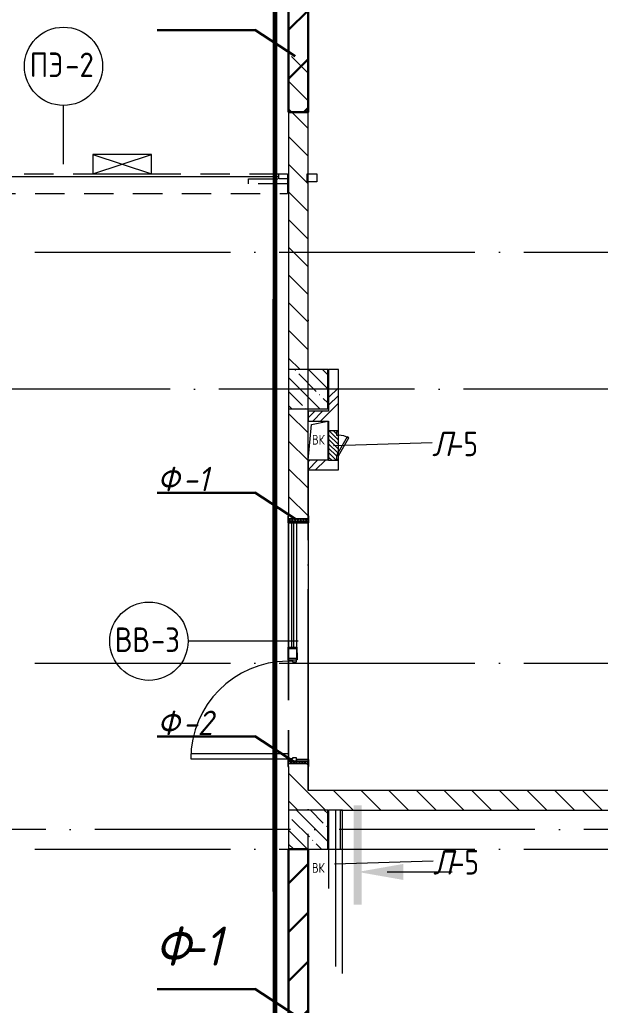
# Model space of a CAD drawing. Header units: millimetres. Extents: x -592259 to 288321, y -552984 to 293768.
# Drawn here: x 154590 to 160524, y 24830 to 34901 of the extents above; entities that cross this region are included whole.
import ezdxf

# ---------------------------------------------------------------- set-up
doc = ezdxf.new("R2010")
doc.units = ezdxf.units.MM
for name, pattern in [('ADSK_Линия сетки', [2500, 2000, -250, 0, -250]), ('ADSK_Невидимые', [500, 300, -200]), ('ADSK_Скрыто', [600, 300, -300])]:
    doc.linetypes.add(name, pattern=pattern)
for name, color, linetype, lineweight in [('0.1) Блок', 6, 'Continuous', 30), ('2)Фарх готовы', 3, 'Continuous', 30), ('2)Фархверки', 40, 'Continuous', 30), ('4.1) Штук. 3 вып', 6, 'Continuous', 60), ('4.1.1) Штук.  швы3 вып.', 6, 'Continuous', 60), ('A-DETL-____-OTLN', 250, 'Continuous', 5), ('A-DETL-GENF-OTLN', 250, 'Continuous', 5), ('A-DOOR-____-HDLN', 250, 'ADSK_Невидимые', 5), ('A-DOOR-____-IDEN', 250, 'Continuous', 9), ('A-DOOR-____-MCUT', 250, 'Continuous', 5), ('A-DOOR-____-OTLN', 250, 'Continuous', 5), ('A-DOOR-FRAM-MCUT', 250, 'Continuous', 5), ('A-DOOR-FRAM-OTLN', 250, 'Continuous', 5), ('A-DOOR-GLAZ-MCUT', 250, 'Continuous', 5), ('A-FLOR-____-OTLN', 250, 'Continuous', 9), ('A-GENM-____-MCUT', 250, 'Continuous', 25), ('A-GENM-____-OTLN', 250, 'Continuous', 9), ('A-GLAZ-____-OTLN', 250, 'Continuous', 5), ('A-WALL-____-MCUT', 250, 'Continuous', 13), ('A-WALL-____-PATT', 250, 'Continuous', 13), ('E-ELEC-EQPM-OTLN', 250, 'Continuous', 9), ('G-____-____-SYMB', 250, 'ADSK_Скрыто', 9), ('I-WALL-____-OTLN', 250, 'Continuous', 9), ('S-COLS-____-MCUT', 250, 'Continuous', 25), ('S-COLS-____-OTLN', 250, 'Continuous', 9), ('S-GRID-____-OTLN', 250, 'Continuous', 9)]:
    doc.layers.add(name, color=color, linetype=linetype, lineweight=lineweight)
doc.styles.add('GOST Common_1', font='', dxfattribs={"width": 0.9, "height": 250})
doc.styles.add('ISOCPEUR', font='isocpeur.ttf', dxfattribs={"width": 0.8, "height": 100})
doc.styles.add('ISOCPEUR_I', font='isocpeui.ttf', dxfattribs={"width": 0.9, "height": 12.5})
doc.styles.add('ISOCPEUR_I_1', font='ГОСТ тип А.ttf', dxfattribs={"height": 2500})
doc.styles.get('GOST Common_1').set_extended_font_data('GOST Common')
pattern_1 = [(135, (12287.91, -0.0006), (-141.42136, -141.42136), [])]
pattern_2 = [(45, (12287.9, -0.0006), (-224.5064, 224.5064), []), (45, (12367.3, -0.0006), (0, 449.0128), []), (45, (12208.54, -0.0006), (0, 449.0128), [])]

# ---------------------------------------------------------------- blocks, each defined once
blk = doc.blocks.new('Разрез - Номер вида сзади_3_5 мм-32550532-АР1_Кладочный план 1 этажа С2и3')
at = {"layer": 'G-____-____-SYMB', "linetype": 'Continuous'}
for points in [[(9.8, 0.4), (9.8, -0.39), (-0.33, -0.39), (-0.33, 0.4)], [(2.18, -4.67), (3, 0), (3.82, -4.67)]]:
    blk.add_hatch(color=256, dxfattribs=at).paths.add_polyline_path(points)
at = {"layer": 'G-____-____-SYMB', "linetype": 'Continuous', "lineweight": 20}
blk.add_line((3, -3), (3, -9.66), dxfattribs=at)
blk = doc.blocks.new('Дверь_СКБ_2Ст_Фрамуга2 - Н_ВВ-3_2500x2600h_Учебные помещения_Фрамуга слева-42054644-АР1_Маркировочный план 1 этажа С2и3')
at = {"layer": 'A-DOOR-____-OTLN'}
h = blk.add_hatch(dxfattribs=at)
h.set_pattern_fill('FP_8', color=256, style=0, pattern_type=2)
h.set_pattern_definition([(135, (1051.41, 164.685), (-14.1421, -14.1421), []), (225, (1051.41, 164.685), (14.1421, -14.1421), [])])
h.paths.add_polyline_path([(1237.5, -86.6), (1237.5, -100), (1262.5, -100), (1262.5, 100), (1237.5, 100)])
at = {"layer": 'A-DOOR-FRAM-OTLN'}
h = blk.add_hatch(dxfattribs=at)
h.set_pattern_fill('FP_9', color=256, style=0, pattern_type=2)
h.set_pattern_definition([(45, (-1071.384, 164.685), (-14.1421, 14.1421), []), (135, (-1071.384, 164.685), (-14.1421, -14.1421), [])])
h.paths.add_polyline_path([(-1237.5, 100), (-1237.5, -100), (-1212.5, -100), (-1212.5, 100), (-1228.7, 100)])
at = {"layer": 'A-DOOR-____-MCUT'}
for p, q in [((-1187.5, 1100), (-1187.5, 100)), ((-1137.5, 1100), (-1187.5, 1100)), ((-1137.5, 100), (-1137.5, 1100)), ((-1187.5, 100), (-1137.5, 100))]:
    blk.add_line(p, q, dxfattribs=at)
at = {"layer": 'A-DOOR-FRAM-MCUT'}
for p, q in [((-1197.5, 108), (-1267.5, 108)), ((-1267.5, 108), (-1267.5, 100)), ((-1197.5, 100), (-1197.5, 108)), ((-177.5, 108), (-177.5, 100)), ((-107.5, 108), (-177.5, 108)), ((-117.5, 108), (-117.5, 100)), ((-47.5, 108), (-117.5, 108)), ((-107.5, 100), (-107.5, 108)), ((-47.5, 100), (-47.5, 108)), ((1292.5, 108), (1222.5, 108)), ((1222.5, 108), (1222.5, 100)), ((1292.5, 100), (1292.5, 108)), ((-1267.5, 100), (-1197.5, 100)), ((-1212.5, 100), (-1237.5, 100)), ((-1237.5, 100), (-1237.5, -100)), ((-1187.5, 100), (-1212.5, 100)), ((-1212.5, 100), (-1212.5, 20)), ((-1212.5, -100), (-1212.5, 100)), ((-1212.5, 20), (-1177.5, 20)), ((-1197.5, 20), (-1212.5, 20)), ((-1212.5, 20), (-1212.5, -100)), ((-1197.5, -100), (-1197.5, 20)), ((-1187.5, 60), (-1187.5, 100)), ((-1177.5, 60), (-1187.5, 60)), ((-1177.5, 20), (-1177.5, 60)), ((-187.5, 60), (-197.5, 60)), ((-197.5, 60), (-197.5, 20)), ((-197.5, 20), (-162.5, 20)), ((-187.5, 100), (-187.5, 60)), ((-162.5, 100), (-187.5, 100)), ((-177.5, 100), (-177.5, 20)), ((-177.5, 12), (-177.5, 20)), ((-107.5, 12), (-177.5, 12)), ((-62.5, 100), (-162.5, 100)), ((-162.5, 20), (-162.5, 100)), ((-162.5, 20), (-162.5, 100)), ((-62.5, 20), (-162.5, 20)), ((-117.5, 20), (-117.5, 12)), ((-117.5, 12), (-47.5, 12)), ((-107.5, 20), (-107.5, 12)), ((-62.5, 100), (-62.5, 20)), ((-47.5, 100), (-47.5, 20)), ((-47.5, 100), (1237.5, 100)), ((-47.5, 12), (-47.5, 20)), ((1237.5, 20), (-47.5, 20)), ((1222.5, 100), (1222.5, 20)), ((1222.5, 100), (1292.5, 100)), ((1237.5, 20), (1222.5, 20)), ((1222.5, 20), (1222.5, -100)), ((1237.5, 100), (1237.5, 20)), ((1262.5, 100), (1237.5, 100)), ((1237.5, 100), (1237.5, -100)), ((1237.5, -100), (1237.5, 20)), ((1262.5, -100), (1262.5, 100)), ((-1197.5, -100), (-1267.5, -100)), ((-1267.5, -100), (-1267.5, -108)), ((-1237.5, -100), (-1212.5, -100)), ((-1212.5, -100), (-1197.5, -100)), ((-1197.5, -108), (-1197.5, -100)), ((1222.5, -100), (1237.5, -100)), ((1292.5, -100), (1222.5, -100)), ((1222.5, -100), (1222.5, -108)), ((1237.5, -100), (1262.5, -100)), ((1292.5, -108), (1292.5, -100)), ((-1267.5, -108), (-1197.5, -108)), ((1222.5, -108), (1292.5, -108))]:
    blk.add_line(p, q, dxfattribs=at)
at = {"layer": 'A-DOOR-GLAZ-MCUT'}
for p, q in [((1222.5, 70), (-62.5, 70)), ((1222.5, 50), (-62.5, 50))]:
    blk.add_line(p, q, dxfattribs=at)
blk = doc.blocks.new('BSC_Колонна _Прямоугольная - 400x400-V61-АР1_Маркировочный план 1 этажа С2и3')
at = {"layer": 'S-COLS-____-OTLN', "lineweight": 5}
h = blk.add_hatch(dxfattribs=at)
h.set_pattern_fill('FP_96', color=256, style=0, pattern_type=2)
h.set_pattern_definition([(135, (-145249.98, -31125), (-142.5612, -142.5612), []), (135, (-145107.42, -31125), (-142.5612, -142.5612), [252.016, -50.403, 3.353, -47.05])])
h.paths.add_polyline_path([(198, -200), (200, -200), (200, 200), (-200, 200), (-200, -200), (178, -200)])
at = {"layer": 'S-COLS-____-MCUT', "lineweight": 5}
for p, q in [((200, 200), (-200, 200)), ((-200, 200), (-200, -200)), ((200, -200), (200, 200)), ((-200, -200), (200, -200))]:
    blk.add_line(p, q, dxfattribs=at)
blk = doc.blocks.new('BSC_Колонна _Прямоугольная - 400x400-V62-АР1_Маркировочный план 1 этажа С2и3')
at = {"layer": 'S-COLS-____-OTLN', "lineweight": 5}
h = blk.add_hatch(dxfattribs=at)
h.set_pattern_fill('FP_97', color=256, style=0, pattern_type=2)
h.set_pattern_definition([(135, (-145249.98, -26625), (-142.5612, -142.5612), []), (135, (-145107.42, -26625), (-142.5612, -142.5612), [252.016, -50.403, 3.353, -47.05])])
h.paths.add_polyline_path([(0, -200), (200, -200), (200, 200), (-200, 200), (-200, -200), (0, -200)])
at = {"layer": 'S-COLS-____-MCUT', "lineweight": 5}
for p, q in [((200, 200), (-200, 200)), ((-200, 200), (-200, -200)), ((200, -200), (200, 200)), ((-200, -200), (200, -200))]:
    blk.add_line(p, q, dxfattribs=at)
blk = doc.blocks.new('_Wn_-As_OpeningMEP_floor__Rectangular - _Wn_-As_OpeningMEP_floor__Rectangular-34705337-АР1_Маркировочный план 1 этажа С2и3')
at = {"layer": 'A-DETL-GENF-OTLN', "lineweight": 5}
for p, q in [((-100, -150), (-65, 215)), ((-65, 215), (100, 250))]:
    blk.add_line(p, q, dxfattribs=at)
blk = doc.blocks.new('DM_Штора_Противодымная_Doormaster_E-60 - ш_4400 х в_2500-40884781-АР1_Маркировочный план 1 этажа С2и3')
at = {"layer": 'A-DOOR-____-HDLN'}
for p, q in [((-2165, -100), (-1976, -100)), ((-2165, -300), (-2165, -100)), ((-776, -100), (425, -100)), ((1025, -100), (2415, -100)), ((2415, -100), (2415, -300)), ((2015, -200), (2015, -150)), ((2015, -150), (2415, -150)), ((2415, -200), (2015, -200)), ((2415, -150), (2415, -200)), ((-2165, -300), (2415, -300))]:
    blk.add_line(p, q, dxfattribs=at)
at = {"layer": 'A-DOOR-____-MCUT', "lineweight": 5}
for p, q in [((-2165, -100), (-2075, -100)), ((-2165, -150), (-2165, -100)), ((-2075, -100), (-2075, -150)), ((2325, -100), (2415, -100)), ((2325, -150), (2325, -100)), ((2415, -100), (2415, -150)), ((-2075, -150), (-2165, -150)), ((-2075, -125), (2325, -125)), ((2415, -150), (2325, -150))]:
    blk.add_line(p, q, dxfattribs=at)
at = {"layer": 'E-ELEC-EQPM-OTLN', "lineweight": 5}
for p, q in [((2615, -180), (2615, -100)), ((2615, -100), (2715, -100)), ((2715, -100), (2715, -180)), ((2715, -180), (2615, -180))]:
    blk.add_line(p, q, dxfattribs=at)
blk = doc.blocks.new('_Wn_-As_OpeningMEP_wall__Rectangular - _Wn_-As_OpeningMEP_wall__Rectangular-40884479-АР1_Маркировочный план 1 этажа С2и3')
at = {"layer": 'A-DETL-GENF-OTLN', "lineweight": 5}
for p, q in [((300, -100), (-300, 100)), ((300, 100), (-300, -100)), ((-300, 100), (-300, -100)), ((300, 100), (-300, 100)), ((-300, 100), (-300, -100)), ((300, -100), (300, 100)), ((300, -100), (300, 100)), ((-300, -100), (300, -100))]:
    blk.add_line(p, q, dxfattribs=at)
blk = doc.blocks.new('АР_Люк - ЛРС_ВК_300х400_внутренний_RAL 9003-42726780-АР1_Маркировочный план 1 этажа С2и3')
at = {"layer": 'A-DOOR-____-OTLN'}
h = blk.add_hatch(dxfattribs=at)
h.set_pattern_fill('FP_148', color=256, style=0, pattern_type=2)
h.set_pattern_definition([(45, (125, 0), (-22.6274, 22.6274), [])])
h.paths.add_polyline_path([(93, -50), (275, -50), (275, 50), (265, 50), (265, 30), (230, 30), (230, 50), (220, 33), (190, 50), (20, 50), (20, 30), (-15, 30), (-15, 50), (-25, 50), (-25, -50), (38, -50)])
at = {"layer": 'A-DETL-GENF-OTLN', "lineweight": 5}
for p, q in [((275, 50), (-25, 50)), ((-25, 50), (-25, -50)), ((275, -50), (275, 50)), ((-25, -50), (275, -50))]:
    blk.add_line(p, q, dxfattribs=at)
at = {"layer": 'A-DOOR-____-MCUT', "lineweight": 5}
for p, q in [((48, 155), (38, 138)), ((38, 138), (220, 33)), ((230, 50), (48, 155)), ((20, 50), (-15, 50)), ((-15, 50), (-15, 30)), ((-15, 30), (20, 30)), ((20, 30), (20, 50)), ((220, 33), (230, 50)), ((265, 50), (230, 50)), ((230, 50), (230, 30)), ((230, 30), (265, 30)), ((265, 30), (265, 50))]:
    blk.add_line(p, q, dxfattribs=at)
blk.add_arc((230, 50), 210, 150, 180, dxfattribs=at)
at = {"layer": 'A-DOOR-____-OTLN'}
blk.add_line((230, 50), (48, 155), dxfattribs=at)
blk = doc.blocks.new('ASML_АР_Отделка Люка - ВО Отделка люков_Грунтовка 0_Шпатлевка 0_Окраска 0_0-42467640-АР1_Маркировочный план 1 этажа С2и3')
at = {"layer": 'A-GENM-____-MCUT', "lineweight": 5}
for p, q in [((-140, 3), (-150, 3)), ((-150, 3), (-150, 0)), ((65, 3), (-105, 3)), ((150, 3), (140, 3)), ((150, 0), (150, 3)), ((-150, 0), (-140, 0)), ((-105, 0), (70, 0)), ((103, 0), (105, 0)), ((140, 0), (150, 0))]:
    blk.add_line(p, q, dxfattribs=at)
blk = doc.blocks.new('ADSK_Марка_Дверь - Типоразмер_ADSK_Марка-30565456-АР1_Маркировочный план 1 этажа С2и3')
at = {"layer": 'A-DOOR-____-IDEN'}
blk.add_circle((0, 0), 4, dxfattribs=at)

msp = doc.modelspace()

# ---------------------------------------------------------------- hatches: boundary and pattern name
at = {"layer": '0.1) Блок'}
h = msp.add_hatch(dxfattribs=at)
h.set_pattern_fill('ANSI31', color=256, scale=111)
h.set_pattern_definition([(45, (0.32, -19869.74), (-249.2021, 249.2021), [])])
h.paths.add_polyline_path([(157338.2107, 33955.2574), (157538.2326, 33955.2574), (157537.9138, 35794.2121), (157337.8919, 35794.2121)])
h = msp.add_hatch(dxfattribs=at)
h.set_pattern_fill('ANSI31', color=256, scale=111)
h.set_pattern_definition([(45, (0.15, -29090), (-249.2021, 249.2021), [])])
h.paths.add_polyline_path([(157338.0454, 24735), (157538.0674, 24735), (157537.7486, 26425), (157337.7267, 26425)])
at = {"layer": 'A-WALL-____-PATT', "lineweight": 15, "true_color": 0x000000}
h = msp.add_hatch(dxfattribs=at)
h.set_pattern_fill('FP_2', color=18, style=0, pattern_type=2)
h.set_pattern_definition(pattern_1)
h.paths.add_polyline_path([(157537.8919, 31325), (157537.8919, 33244.9678), (157527.9138, 33244.9678), (157527.9138, 33324.9678), (157537.8919, 33324.9678), (157537.8919, 34525), (157337.8919, 34525), (157337.8919, 31325)])
h = msp.add_hatch(dxfattribs=at)
h.set_pattern_fill('FP_5', color=18, style=0, pattern_type=2)
h.set_pattern_definition(pattern_2)
h.paths.add_polyline_path([(157747.7267, 30300), (157847.7267, 30300), (157847.7267, 30400), (157747.7267, 30400), (157747.7267, 30395.8512)])
h.paths.add_polyline_path([(157844.7267, 30700), (157847.7267, 30700), (157847.7267, 31325), (157747.7267, 31325), (157747.7267, 30700)])
h = msp.add_hatch(dxfattribs=at)
h.set_pattern_fill('FP_2', color=18, style=0, pattern_type=2)
h.set_pattern_definition(pattern_1)
h.paths.add_polyline_path([(157537.7267, 26825.004), (157537.7267, 27299.9994), (157337.7267, 27299.9994), (157337.8919, 26825.004)])
h.paths.add_polyline_path([(157337.8919, 29799.9994), (157537.7267, 29801.1485), (157537.7267, 30925), (157337.7267, 30925), (157337.7267, 29799.9994)])
h = msp.add_hatch(dxfattribs=at)
h.set_pattern_fill('FP_5', color=18, style=0, pattern_type=2)
h.set_pattern_definition(pattern_2)
h.paths.add_polyline_path([(157737.8919, 30800), (157747.7267, 30800), (157747.7267, 30900), (157537.9138, 30900), (157538.0791, 30800), (157716.34, 30800)])
h = msp.add_hatch(dxfattribs=at)
h.set_pattern_fill('FP_5', color=18, style=0, pattern_type=2)
h.set_pattern_definition(pattern_2)
h.paths.add_polyline_path([(157716.34, 30300), (157747.7267, 30300), (157747.7267, 30400), (157537.9138, 30399.9404), (157538.0791, 30300), (157543.1058, 30300)])
h = msp.add_hatch(dxfattribs=at)
h.set_pattern_fill('FP_2', color=18, style=0, pattern_type=2)
h.set_pattern_definition(pattern_1)
h.paths.add_polyline_path([(157538.0791, 26825.004), (165037.8919, 26825.004), (165037.8706, 27025.0034), (157537.7267, 27025.004), (157537.9108, 26825.004)])

# ---------------------------------------------------------------- linework, layer by layer
at = {"layer": '0.1) Блок'}
for points in [[(157338.2107, 33955.2574), (157538.2326, 33955.2574), (157537.9138, 35794.2121), (157337.8919, 35794.2121)], [(157338.0454, 24735), (157538.0674, 24735), (157537.7486, 26425), (157337.7267, 26425)]]:
    msp.add_lwpolyline(points, close=True, dxfattribs=at)
at = {"layer": '2)Фарх готовы'}
for p, q in [((155993.8457, 34795.5982), (156993.8457, 34795.5982)), ((157404.9848, 34529.1864), (156993.8457, 34798.742)), ((155993.8457, 24995.5982), (156993.8457, 24995.5982)), ((157404.9848, 24729.1864), (156993.8457, 24998.742))]:
    msp.add_line(p, q, dxfattribs=at)
at = {"layer": '2)Фархверки'}
for p, q in [((155993.8457, 30067.3323), (156993.8457, 30067.3323)), ((157404.9848, 29800.9205), (156993.8457, 30070.4761)), ((155993.8457, 27575.5982), (156993.8457, 27575.5982)), ((157404.9848, 27309.1864), (156993.8457, 27578.742))]:
    msp.add_line(p, q, dxfattribs=at)
at = {"layer": '4.1) Штук. 3 вып'}
msp.add_lwpolyline([(152824.391, 48485.5), (152824.391, 58375), (157197.4452, 58375), (157197.4452, 211.6505), (152824.391, 211.6505), (152824.391, 10513.9665)], dxfattribs=at)
at = {"layer": '4.1.1) Штук.  швы3 вып.'}
msp.add_lwpolyline([(157197.4452, 25992.4537), (157197.4452, 32044.0534)], dxfattribs=at)
at = {"layer": 'A-DETL-____-OTLN', "color": 18, "true_color": 0x000000}
for p, q in [((157817.9138, 26825), (157817.9138, 25225)), ((157887.9138, 26825), (157817.9138, 26825)), ((157887.9138, 25155), (157887.9138, 26825))]:
    msp.add_line(p, q, dxfattribs=at)
msp.add_arc((157337.8872, 27346.9333), 1000, 90.57296735, 179.82429283, dxfattribs=at)
at = {"layer": 'A-DOOR-____-IDEN', "color": 18, "true_color": 0x000000}
for p, q in [((155037.9138, 33424.9678), (155037.9138, 34024.9678)), ((157797.7267, 30550), (158805.3693, 30579.5235)), ((157437.7267, 28549.9994), (156310.8331, 28549.9994)), ((157807.8919, 26275), (158815.5345, 26304.5235))]:
    msp.add_line(p, q, dxfattribs=at)
at = {"layer": 'A-FLOR-____-OTLN', "color": 18, "lineweight": 5, "true_color": 0x000000}
for p, q in [((157737.8919, 31325), (157747.7267, 31325)), ((157538.0791, 30400), (157538.0791, 30800)), ((157738.0791, 30800), (157738.0791, 30400)), ((157537.9138, 30300), (157537.9138, 29829.9994)), ((157337.8919, 29774.9994), (157337.8919, 28374.8961)), ((157337.8919, 28349.9994), (157337.8919, 27947.4514)), ((157337.8919, 27640.9917), (157337.8919, 27349.9994)), ((157537.9138, 27269.9994), (157537.9138, 27025.004))]:
    msp.add_line(p, q, dxfattribs=at)
at = {"layer": 'A-WALL-____-MCUT', "color": 18, "lineweight": 15, "true_color": 0x000000}
for p, q in [((157337.8919, 34525), (157337.8919, 31325)), ((157537.8919, 33324.9678), (157537.8919, 34525)), ((157537.8919, 31325), (157537.8919, 33244.9678)), ((157747.7267, 31325), (157747.7267, 30900)), ((157847.7267, 31325), (157747.7267, 31325)), ((157847.7267, 30700), (157847.7267, 31325)), ((157337.7267, 30925), (157337.7267, 29829.9994)), ((157537.7267, 29829.9994), (157537.7267, 30925)), ((157747.7267, 30900), (157537.9138, 30900)), ((157537.9138, 30900), (157537.9138, 30800)), ((157537.9138, 30800), (157747.7267, 30800)), ((157747.7267, 30800), (157747.7267, 30400)), ((157747.7267, 30400), (157537.9138, 30400)), ((157537.9138, 30400), (157537.9138, 30300)), ((157847.7267, 30300), (157847.7267, 30400)), ((157537.9138, 30300), (157847.7267, 30300)), ((157337.7267, 27269.9994), (157337.7267, 26825.004)), ((157537.7267, 27025.004), (157537.7267, 27269.9994)), ((165037.8919, 27025.004), (157537.7267, 27025.004)), ((157737.8919, 26825.004), (157747.8919, 26825.004)), ((157747.8919, 26825.004), (157747.8919, 26025)), ((157867.8919, 26825.004), (157747.8919, 26825.004)), ((157867.8919, 26825.004), (165037.8919, 26825.004)), ((157867.8919, 26425), (157867.8919, 26825.004))]:
    msp.add_line(p, q, dxfattribs=at)
at = {"layer": 'I-WALL-____-OTLN', "color": 18, "lineweight": 15, "true_color": 0x000000}
for p, q in [((157337.7267, 28374.9994), (157337.7267, 29759.9994)), ((157537.7267, 29759.9994), (157537.7267, 27339.9994)), ((157337.7267, 27947.4514), (157337.7267, 28349.9994)), ((157337.7267, 27399.9994), (157337.7267, 27640.9917))]:
    msp.add_line(p, q, dxfattribs=at)
at = {"layer": 'S-GRID-____-OTLN', "color": 18, "linetype": 'ADSK_Линия сетки', "true_color": 0x000000}
for p, q in [((157537.9138, -2919.5356), (157537.9138, 61063.6538)), ((77240.3519, 32525), (168626.8279, 32525)), ((168626.8279, 31125), (111607.9138, 31125)), ((77240.3519, 28325), (168626.8279, 28325)), ((167356.8279, 26625), (111607.9138, 26625)), ((77240.3519, 26425), (168626.8279, 26425))]:
    msp.add_line(p, q, dxfattribs=at)

# ---------------------------------------------------------------- block references
at = {"layer": 'A-DOOR-____-IDEN', "color": 18, "true_color": 0x000000, "xscale": 99.99999999999993, "yscale": 99.99999999999993, "zscale": 99.99999999999993}
for p in [(155037.9138, 34424.9678), (155910.8331, 28549.9994)]:
    msp.add_blockref('ADSK_Марка_Дверь - Типоразмер_ADSK_Марка-30565456-АР1_Маркировочный план 1 этажа С2и3', p, dxfattribs=at)
at = {"layer": 'A-DOOR-____-OTLN', "color": 18, "true_color": 0x000000}
msp.add_blockref('DM_Штора_Противодымная_Doormaster_E-60 - ш_4400 х в_2500-40884781-АР1_Маркировочный план 1 этажа С2и3', (154912.9138, 33424.9678), dxfattribs=at)
for name, p, rotation in [('АР_Люк - ЛРС_ВК_300х400_внутренний_RAL 9003-42726780-АР1_Маркировочный план 1 этажа С2и3', (157797.7267, 30675), 270), ('Дверь_СКБ_2Ст_Фрамуга2 - Н_ВВ-3_2500x2600h_Учебные помещения_Фрамуга слева-42054644-АР1_Маркировочный план 1 этажа С2и3', (157437.7267, 28537.4994), 89.99999999999987)]:
    msp.add_blockref(name, p, dxfattribs=dict(at, rotation=rotation))
at = {"layer": 'A-GENM-____-OTLN', "color": 18, "lineweight": 5, "true_color": 0x000000, "rotation": 270}
msp.add_blockref('ASML_АР_Отделка Люка - ВО Отделка люков_Грунтовка 0_Шпатлевка 0_Окраска 0_0-42467640-АР1_Маркировочный план 1 этажа С2и3', (157844.7267, 30550), dxfattribs=at)
at = {"layer": 'A-GLAZ-____-OTLN', "color": 18, "true_color": 0x000000, "rotation": 180}
msp.add_blockref('_Wn_-As_OpeningMEP_wall__Rectangular - _Wn_-As_OpeningMEP_wall__Rectangular-40884479-АР1_Маркировочный план 1 этажа С2и3', (155637.8919, 33424.9678), dxfattribs=at)
at = {"layer": 'A-GLAZ-____-OTLN', "color": 18, "true_color": 0x000000}
msp.add_blockref('_Wn_-As_OpeningMEP_floor__Rectangular - _Wn_-As_OpeningMEP_floor__Rectangular-34705337-АР1_Маркировочный план 1 этажа С2и3', (157638.0791, 30550), dxfattribs=at)
at = {"layer": 'G-____-____-SYMB', "linetype": 'Continuous', "xscale": 99.99999999999993, "yscale": 99.99999999999993, "zscale": 99.99999999999993, "rotation": 89.99999999999947}
msp.add_blockref('Разрез - Номер вида сзади_3_5 мм-32550532-АР1_Кладочный план 1 этажа С2и3', (158045.0964, 25892.6132), dxfattribs=at)
at = {"layer": 'S-COLS-____-OTLN', "color": 18, "lineweight": 5, "true_color": 0x000000}
for name, p in [('BSC_Колонна _Прямоугольная - 400x400-V61-АР1_Маркировочный план 1 этажа С2и3', (157537.8919, 31125)), ('BSC_Колонна _Прямоугольная - 400x400-V62-АР1_Маркировочный план 1 этажа С2и3', (157537.8919, 26625))]:
    msp.add_blockref(name, p, dxfattribs=at)

# ---------------------------------------------------------------- texts
at = {"layer": '2)Фарх готовы', "char_height": 400, "attachment_point": 1, "style": 'ISOCPEUR_I'}
for s, insert, width in [('\\fISOCPEUR|b0|i1|c204|p34|;Ф', (155973.1075, 25634.651), 312.658125), ('-1', (156231.0762, 25634.651), 384.81)]:
    msp.add_mtext(s, dxfattribs=dict(at, insert=insert, width=width))
at = {"layer": '2)Фархверки', "attachment_point": 1}
for s, insert, char_height, width, style in [('ВК', (157578.1001, 30658.9554), 100, 160.3375, 'ISOCPEUR'), ('\\fISOCPEUR|b0|i1|c204|p34|;Ф', (155997.9474, 30332.4677), 250, 312.658125, 'ISOCPEUR_I'), ('-1', (156255.9162, 30332.4677), 250, 384.81, 'ISOCPEUR_I'), ('\\fISOCPEUR|b0|i1|c204|p34|;Ф', (155997.9474, 27840.7336), 250, 312.658125, 'ISOCPEUR_I'), ('-2', (156255.9162, 27840.7336), 250, 448.945, 'ISOCPEUR_I'), ('ВК', (157577.913, 26283.9554), 100, 160.3375, 'ISOCPEUR')]:
    msp.add_mtext(s, dxfattribs=dict(at, insert=insert, char_height=char_height, width=width, style=style))
at = {"layer": 'A-DOOR-____-IDEN', "color": 18, "true_color": 0x000000, "char_height": 250, "attachment_point": 1}
for s, insert, width, style in [('ПЭ', (154691.8564, 34565.4184), 440.126437, 'GOST Common_1'), ('-2', (155054.9971, 34565.4184), 389.620125, 'GOST Common_1'), ('\\fISOCPEUR|b0|i1|c204|p34|;\\W.9;Л', (158805.3693, 30690.8777), 223.670812, 'ISOCPEUR_I_1'), ('-5', (158989.9162, 30690.8777), 404.0505, 'ISOCPEUR_I_1'), ('ВВ', (155562.0757, 28690.45), 447.341625, 'GOST Common_1'), ('-3', (155931.1695, 28690.45), 389.620125, 'GOST Common_1'), ('\\fISOCPEUR|b0|i1|c204|p34|;\\W.9;Л', (158815.5345, 26415.8777), 223.670812, 'ISOCPEUR_I_1'), ('-5', (159000.0814, 26415.8777), 404.0505, 'ISOCPEUR_I_1')]:
    msp.add_mtext(s, dxfattribs=dict(at, insert=insert, width=width, style=style))

doc.saveas('drawing.dxf')
